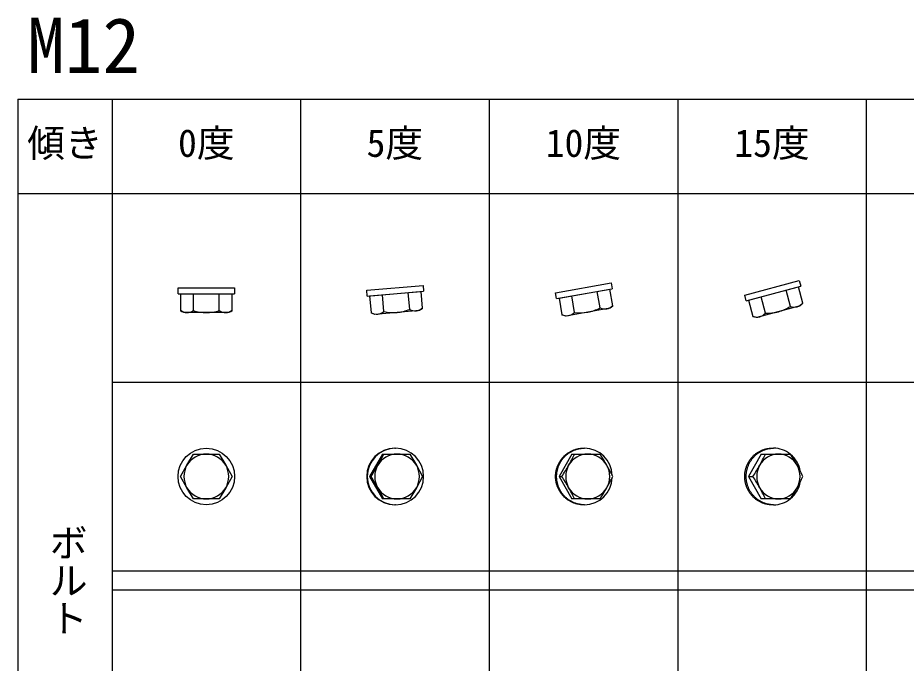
# Model space of a CAD drawing. Units: millimetres, scale not verified. Extents: x -780 to 780, y -520 to 556.
# Drawn here: x -780 to -403.1, y 280.8 to 554.5 of the extents above; entities that cross this region are included whole.
import ezdxf
from ezdxf.enums import TextEntityAlignment as Align

# ---------------------------------------------------------------- set-up
doc = ezdxf.new("R2010")
doc.units = ezdxf.units.MM
doc.header["$LTSCALE"] = 4
doc.layers.add('0-0', color=3, linetype='Continuous')
doc.layers.add('F-0', color=4, linetype='Continuous')
doc.styles.add('@ＭＳ ゴシック', font='')
doc.styles.add('ＭＳ ゴシック', font='')
doc.styles.get('@ＭＳ ゴシック').set_extended_font_data('@MS Gothic')
doc.styles.get('ＭＳ ゴシック').set_extended_font_data('MS Gothic')

msp = doc.modelspace()

# ---------------------------------------------------------------- linework, layer by layer
at = {"layer": '0-0'}
for p, q in [((-608.046, 441.046), (-607.828, 438.555)), ((-528.182, 442.084), (-527.748, 439.622)), ((-448.409, 443.106), (-447.762, 440.691)), ((-712, 437.5), (-688, 437.5)), ((-710.97, 437.5), (-710.97, 430.349)), ((-710.97, 437.5), (-689.03, 437.5)), ((-705.485, 430.349), (-705.485, 437.5)), ((-694.515, 430.349), (-694.515, 437.5)), ((-689.03, 430.349), (-689.03, 437.5)), ((-688, 440), (-688, 437.5)), ((-631.736, 436.464), (-607.828, 438.555)), ((-630.71, 436.553), (-608.854, 438.466)), ((-613.695, 430.864), (-614.318, 437.988)), ((-608.231, 431.342), (-608.854, 438.466)), ((-551.384, 435.454), (-527.748, 439.622)), ((-550.369, 435.633), (-528.763, 439.443)), ((-532.923, 431.448), (-534.164, 438.49)), ((-527.521, 432.4), (-528.763, 439.443)), ((-470.944, 434.479), (-447.762, 440.691)), ((-469.949, 434.746), (-448.757, 440.424)), ((-452.204, 432.097), (-454.055, 439.005)), ((-446.906, 433.517), (-448.757, 440.424)), ((-630.71, 436.553), (-630.087, 429.429)), ((-624.623, 429.907), (-625.246, 437.031)), ((-550.369, 435.633), (-549.127, 428.591)), ((-543.726, 429.543), (-544.967, 436.586)), ((-469.949, 434.746), (-468.098, 427.839)), ((-462.8, 429.258), (-464.651, 436.166)), ((-446.906, 433.517), (-448.106, 432.317)), ((-689.03, 430.349), (-690.5, 429.5)), ((-608.231, 431.342), (-609.621, 430.368)), ((-527.521, 432.4), (-528.821, 431.309)), ((-705.485, 369.5), (-694.515, 369.5)), ((-694.515, 369.5), (-691.773, 364.75)), ((-625.246, 369.5), (-630.71, 360)), ((-627.281, 364.75), (-624.623, 369.5)), ((-625.246, 369.5), (-613.695, 369.5)), ((-620, 372), (-619.782, 372)), ((-613.695, 369.5), (-610.89, 364.75)), ((-544.967, 369.5), (-550.369, 360)), ((-544.967, 369.5), (-532.922, 369.5)), ((-540, 372), (-539.782, 371.998)), ((-464.651, 369.5), (-469.949, 360)), ((-464.651, 369.5), (-452.204, 369.5)), ((-460, 372), (-459.676, 371.995)), ((-691.773, 364.75), (-689.03, 360)), ((-630.087, 360), (-627.281, 364.75)), ((-610.89, 364.75), (-608.231, 360)), ((-708.227, 355.249), (-710.97, 360)), ((-630.71, 360), (-625.246, 350.5)), ((-630.71, 360), (-630.087, 360)), ((-627.281, 355.249), (-630.087, 360)), ((-550.369, 360), (-544.967, 350.5)), ((-550.369, 360), (-549.127, 360)), ((-469.949, 360), (-464.651, 350.5)), ((-469.949, 360), (-468.098, 360)), ((-705.485, 350.5), (-708.227, 355.249)), ((-624.623, 350.5), (-627.281, 355.249)), ((-694.515, 350.5), (-705.485, 350.5)), ((-613.695, 350.5), (-625.246, 350.5)), ((-619.782, 348), (-620, 348)), ((-532.922, 350.5), (-544.967, 350.5)), ((-539.566, 348), (-540, 348)), ((-452.204, 350.5), (-464.651, 350.5)), ((-459.354, 348), (-460, 348))]:
    msp.add_line(p, q, dxfattribs=at)
for points in [[(-631.736, 436.464), (-631.954, 438.954), (-608.046, 441.046)], [(-551.384, 435.454), (-551.818, 437.916), (-528.182, 442.084)], [(-470.944, 434.479), (-471.591, 436.894), (-448.409, 443.106)], [(-712, 437.5), (-712, 440), (-688, 440)], [(-690.5, 429.5), (-709.5, 429.5), (-710.97, 430.349)], [(-609.621, 430.368), (-628.549, 428.712), (-630.087, 429.429)], [(-528.821, 431.309), (-547.532, 428.01), (-549.127, 428.591)], [(-448.106, 432.317), (-466.459, 427.399), (-468.098, 427.839)], [(-710.97, 360), (-708.227, 364.75), (-705.485, 369.5)], [(-551.279, 363.582), (-551.189, 363.861), (-551.092, 364.139), (-550.988, 364.417), (-550.876, 364.693), (-550.757, 364.968), (-550.631, 365.241), (-550.498, 365.511), (-550.357, 365.779), (-550.209, 366.045), (-550.054, 366.307), (-549.891, 366.566), (-549.722, 366.822), (-549.546, 367.073), (-549.364, 367.321), (-549.174, 367.563), (-548.979, 367.802), (-548.778, 368.034), (-548.57, 368.262), (-548.356, 368.485), (-548.137, 368.702), (-547.913, 368.913), (-547.683, 369.118), (-547.449, 369.316), (-547.21, 369.508), (-546.966, 369.694), (-546.718, 369.872), (-546.466, 370.044), (-546.211, 370.208), (-545.953, 370.366), (-545.692, 370.516), (-545.428, 370.659), (-545.161, 370.794), (-544.893, 370.923), (-544.622, 371.044), (-544.35, 371.157), (-544.077, 371.263), (-543.802, 371.362), (-543.527, 371.453), (-543.251, 371.537)], [(-550.755, 363.861), (-550.658, 364.139), (-550.554, 364.417), (-550.442, 364.693), (-550.323, 364.968), (-550.197, 365.241), (-550.063, 365.511), (-549.922, 365.779), (-549.774, 366.045), (-549.619, 366.307), (-549.457, 366.566), (-549.288, 366.822), (-549.112, 367.073), (-548.93, 367.321), (-548.741, 367.563), (-548.545, 367.802), (-548.343, 368.034), (-548.135, 368.262), (-547.922, 368.485), (-547.703, 368.702), (-547.478, 368.913), (-547.249, 369.118), (-547.014, 369.316), (-546.775, 369.508), (-546.532, 369.694), (-546.284, 369.872), (-546.033, 370.044), (-545.778, 370.208), (-545.519, 370.366), (-545.258, 370.516), (-544.994, 370.659), (-544.727, 370.794), (-544.458, 370.923), (-544.188, 371.044), (-543.916, 371.157), (-543.642, 371.263), (-543.368, 371.362), (-543.093, 371.453), (-542.818, 371.537), (-542.542, 371.613)], [(-543.251, 371.537), (-542.976, 371.613), (-542.7, 371.682), (-542.425, 371.744), (-542.15, 371.799), (-541.876, 371.847), (-541.603, 371.889), (-541.332, 371.923), (-541.062, 371.951), (-540.794, 371.973), (-540.526, 371.988), (-540.262, 371.997), (-540, 372), (-539.566, 372)], [(-542.542, 371.613), (-542.266, 371.682), (-541.991, 371.744), (-541.716, 371.799), (-541.442, 371.847), (-541.17, 371.889), (-540.898, 371.923), (-540.627, 371.951), (-540.359, 371.973), (-540.093, 371.988), (-539.828, 371.997), (-539.566, 372)], [(-471.063, 363.582), (-470.975, 363.861), (-470.88, 364.139), (-470.778, 364.417), (-470.668, 364.693), (-470.551, 364.968), (-470.427, 365.241), (-470.297, 365.511), (-470.158, 365.779), (-470.013, 366.045), (-469.861, 366.307), (-469.702, 366.566), (-469.536, 366.822), (-469.364, 367.073), (-469.185, 367.321), (-468.999, 367.563), (-468.807, 367.802), (-468.61, 368.034), (-468.406, 368.262), (-468.197, 368.485), (-467.982, 368.702), (-467.762, 368.913), (-467.536, 369.118), (-467.306, 369.316), (-467.071, 369.508), (-466.833, 369.694), (-466.59, 369.872), (-466.343, 370.044), (-466.093, 370.208), (-465.839, 370.366), (-465.583, 370.516), (-465.324, 370.659), (-465.062, 370.794), (-464.799, 370.923), (-464.534, 371.044), (-464.267, 371.157), (-463.998, 371.263), (-463.73, 371.362), (-463.46, 371.453), (-463.19, 371.537)], [(-470.328, 363.861), (-470.233, 364.139), (-470.13, 364.417), (-470.021, 364.693), (-469.904, 364.968), (-469.781, 365.241), (-469.65, 365.511), (-469.511, 365.779), (-469.366, 366.045), (-469.214, 366.307), (-469.055, 366.566), (-468.889, 366.822), (-468.717, 367.073), (-468.538, 367.321), (-468.352, 367.563), (-468.16, 367.802), (-467.962, 368.034), (-467.758, 368.262), (-467.55, 368.485), (-467.334, 368.702), (-467.114, 368.913), (-466.889, 369.118), (-466.659, 369.316), (-466.425, 369.508), (-466.186, 369.694), (-465.942, 369.872), (-465.696, 370.044), (-465.446, 370.208), (-465.192, 370.366), (-464.936, 370.516), (-464.677, 370.659), (-464.415, 370.794), (-464.152, 370.923), (-463.886, 371.044), (-463.62, 371.157), (-463.352, 371.263), (-463.082, 371.362), (-462.813, 371.453), (-462.542, 371.537), (-462.272, 371.613)], [(-463.19, 371.537), (-462.919, 371.613), (-462.649, 371.682), (-462.379, 371.744), (-462.11, 371.799), (-461.841, 371.847), (-461.573, 371.889), (-461.306, 371.923), (-461.042, 371.951), (-460.778, 371.973), (-460.517, 371.988), (-460.258, 371.997), (-460, 372), (-459.354, 372)], [(-462.272, 371.613), (-462.002, 371.682), (-461.732, 371.744), (-461.462, 371.799), (-461.194, 371.847), (-460.926, 371.889), (-460.66, 371.923), (-460.394, 371.951), (-460.131, 371.973), (-459.87, 371.988), (-459.61, 371.997), (-459.354, 372)], [(-549.546, 352.926), (-549.722, 353.178), (-549.891, 353.433), (-550.054, 353.692), (-550.209, 353.954), (-550.357, 354.22), (-550.498, 354.488), (-550.631, 354.758), (-550.757, 355.031), (-550.876, 355.306), (-550.988, 355.582), (-551.092, 355.86), (-551.189, 356.138), (-551.279, 356.418), (-551.362, 356.698), (-551.437, 356.978), (-551.505, 357.258), (-551.566, 357.537), (-551.62, 357.816), (-551.667, 358.094), (-551.708, 358.371), (-551.742, 358.647), (-551.77, 358.922), (-551.791, 359.194), (-551.806, 359.465), (-551.814, 359.734), (-551.818, 360), (-551.814, 360.266), (-551.806, 360.534), (-551.791, 360.806), (-551.77, 361.078), (-551.742, 361.352), (-551.708, 361.628), (-551.667, 361.905), (-551.62, 362.183), (-551.566, 362.462), (-551.505, 362.742), (-551.437, 363.022), (-551.362, 363.302), (-551.279, 363.582)], [(-549.288, 353.178), (-549.457, 353.433), (-549.619, 353.692), (-549.774, 353.954), (-549.922, 354.22), (-550.063, 354.488), (-550.197, 354.758), (-550.323, 355.031), (-550.442, 355.306), (-550.554, 355.582), (-550.658, 355.86), (-550.755, 356.138), (-550.845, 356.418), (-550.927, 356.698), (-551.002, 356.978), (-551.07, 357.258), (-551.132, 357.537), (-551.186, 357.816), (-551.234, 358.094), (-551.274, 358.371), (-551.308, 358.647), (-551.336, 358.922), (-551.357, 359.194), (-551.372, 359.465), (-551.381, 359.734), (-551.383, 360), (-551.381, 360.266), (-551.372, 360.534), (-551.357, 360.806), (-551.336, 361.078), (-551.308, 361.352), (-551.274, 361.628), (-551.234, 361.905), (-551.186, 362.183), (-551.132, 362.462), (-551.07, 362.742), (-551.002, 363.022), (-550.927, 363.302), (-550.845, 363.582), (-550.755, 363.861)], [(-469.364, 352.926), (-469.536, 353.178), (-469.702, 353.433), (-469.861, 353.692), (-470.013, 353.954), (-470.158, 354.22), (-470.297, 354.488), (-470.427, 354.758), (-470.551, 355.031), (-470.668, 355.306), (-470.778, 355.582), (-470.88, 355.86), (-470.975, 356.138), (-471.063, 356.418), (-471.144, 356.698), (-471.218, 356.978), (-471.285, 357.258), (-471.345, 357.537), (-471.398, 357.816), (-471.444, 358.094), (-471.484, 358.371), (-471.518, 358.647), (-471.545, 358.922), (-471.566, 359.194), (-471.58, 359.465), (-471.589, 359.734), (-471.591, 360), (-471.589, 360.266), (-471.58, 360.534), (-471.566, 360.806), (-471.545, 361.078), (-471.518, 361.352), (-471.484, 361.628), (-471.444, 361.905), (-471.398, 362.183), (-471.345, 362.462), (-471.285, 362.742), (-471.218, 363.022), (-471.144, 363.302), (-471.063, 363.582)], [(-468.889, 353.178), (-469.055, 353.433), (-469.214, 353.692), (-469.366, 353.954), (-469.511, 354.22), (-469.65, 354.488), (-469.781, 354.758), (-469.904, 355.031), (-470.021, 355.306), (-470.13, 355.582), (-470.233, 355.86), (-470.328, 356.138), (-470.416, 356.418), (-470.497, 356.698), (-470.57, 356.978), (-470.638, 357.258), (-470.698, 357.537), (-470.751, 357.816), (-470.798, 358.094), (-470.837, 358.371), (-470.87, 358.647), (-470.898, 358.922), (-470.918, 359.194), (-470.933, 359.465), (-470.942, 359.734), (-470.944, 360), (-470.942, 360.266), (-470.933, 360.534), (-470.918, 360.806), (-470.898, 361.078), (-470.87, 361.352), (-470.837, 361.628), (-470.798, 361.905), (-470.751, 362.183), (-470.698, 362.462), (-470.638, 362.742), (-470.57, 363.022), (-470.497, 363.302), (-470.416, 363.582), (-470.328, 363.861)], [(-689.03, 360), (-691.773, 355.249), (-694.515, 350.5)], [(-608.231, 360), (-610.89, 355.249), (-613.695, 350.5)], [(-539.782, 348.002), (-540, 348), (-540.262, 348.002), (-540.526, 348.012), (-540.794, 348.026), (-541.062, 348.048), (-541.332, 348.076), (-541.603, 348.11), (-541.876, 348.152), (-542.15, 348.2), (-542.425, 348.255), (-542.7, 348.317), (-542.976, 348.386), (-543.251, 348.463), (-543.527, 348.546), (-543.802, 348.638), (-544.077, 348.736), (-544.35, 348.842), (-544.622, 348.955), (-544.893, 349.076), (-545.161, 349.205), (-545.428, 349.34), (-545.692, 349.483), (-545.953, 349.634), (-546.211, 349.791), (-546.466, 349.956), (-546.718, 350.127), (-546.966, 350.306), (-547.21, 350.491), (-547.449, 350.683), (-547.683, 350.882), (-547.913, 351.086), (-548.137, 351.298), (-548.356, 351.514), (-548.57, 351.737), (-548.778, 351.965), (-548.979, 352.198), (-549.174, 352.436), (-549.364, 352.679), (-549.546, 352.926)], [(-539.566, 348), (-539.828, 348.002), (-540.093, 348.012), (-540.359, 348.026), (-540.627, 348.048), (-540.898, 348.076), (-541.17, 348.11), (-541.442, 348.152), (-541.716, 348.2), (-541.991, 348.255), (-542.266, 348.317), (-542.542, 348.386), (-542.818, 348.463), (-543.093, 348.546), (-543.368, 348.638), (-543.642, 348.736), (-543.916, 348.842), (-544.188, 348.955), (-544.458, 349.076), (-544.727, 349.205), (-544.994, 349.34), (-545.258, 349.483), (-545.519, 349.634), (-545.778, 349.791), (-546.033, 349.956), (-546.284, 350.127), (-546.532, 350.306), (-546.775, 350.491), (-547.014, 350.683), (-547.249, 350.882), (-547.478, 351.086), (-547.703, 351.298), (-547.922, 351.514), (-548.135, 351.737), (-548.343, 351.965), (-548.545, 352.198), (-548.741, 352.436), (-548.93, 352.679), (-549.112, 352.926), (-549.288, 353.178)], [(-459.677, 348.004), (-460, 348), (-460.258, 348.002), (-460.517, 348.012), (-460.778, 348.026), (-461.042, 348.048), (-461.306, 348.076), (-461.573, 348.11), (-461.841, 348.152), (-462.11, 348.2), (-462.379, 348.255), (-462.649, 348.317), (-462.919, 348.386), (-463.19, 348.463), (-463.46, 348.546), (-463.73, 348.638), (-463.998, 348.736), (-464.267, 348.842), (-464.534, 348.955), (-464.799, 349.076), (-465.062, 349.205), (-465.324, 349.34), (-465.583, 349.483), (-465.839, 349.634), (-466.093, 349.791), (-466.343, 349.956), (-466.59, 350.127), (-466.833, 350.306), (-467.071, 350.491), (-467.306, 350.683), (-467.536, 350.882), (-467.762, 351.086), (-467.982, 351.298), (-468.197, 351.514), (-468.406, 351.737), (-468.61, 351.965), (-468.807, 352.198), (-468.999, 352.436), (-469.185, 352.679), (-469.364, 352.926)], [(-459.354, 348), (-459.61, 348.002), (-459.87, 348.012), (-460.131, 348.026), (-460.394, 348.048), (-460.66, 348.076), (-460.926, 348.11), (-461.194, 348.152), (-461.462, 348.2), (-461.732, 348.255), (-462.002, 348.317), (-462.272, 348.386), (-462.542, 348.463), (-462.813, 348.546), (-463.082, 348.638), (-463.352, 348.736), (-463.62, 348.842), (-463.886, 348.955), (-464.152, 349.076), (-464.415, 349.205), (-464.677, 349.34), (-464.936, 349.483), (-465.192, 349.634), (-465.446, 349.791), (-465.696, 349.956), (-465.942, 350.127), (-466.186, 350.306), (-466.425, 350.491), (-466.659, 350.683), (-466.889, 350.882), (-467.114, 351.086), (-467.334, 351.298), (-467.55, 351.514), (-467.758, 351.737), (-467.962, 351.965), (-468.16, 352.198), (-468.352, 352.436), (-468.538, 352.679), (-468.717, 352.926), (-468.889, 353.178)]]:
    msp.add_lwpolyline(points, dxfattribs=at)
msp.add_circle((-700, 360), 12, dxfattribs=at)
for centre, radius, start, end in [((-450.938, 437.228), 5.48, 287.005, 317.375), ((-708.035, 434.977), 5.48, 237.625, 267.995), ((-708.418, 434.975), 5.478, 272.006, 302.382), ((-699.781, 449.069), 19.57, 253.054, 269.358), ((-700.219, 449.07), 19.57, 270.642, 286.946), ((-691.582, 434.975), 5.478, 237.618, 267.994), ((-691.965, 434.977), 5.48, 272.005, 302.375), ((-627.948, 434.261), 5.478, 277.006, 307.382), ((-620.572, 449.053), 19.57, 258.054, 274.358), ((-621.009, 449.016), 19.57, 275.642, 291.946), ((-611.176, 435.728), 5.478, 242.618, 272.994), ((-611.558, 435.696), 5.48, 277.005, 307.375), ((-541.791, 448.894), 19.57, 280.642, 296.946), ((-530.837, 436.513), 5.478, 247.618, 277.994), ((-531.215, 436.448), 5.48, 282.005, 312.375), ((-462.135, 448.817), 19.57, 268.054, 284.358), ((-462.559, 448.704), 19.57, 285.642, 301.946), ((-450.568, 437.325), 5.478, 252.618, 282.994), ((-627.567, 434.296), 5.48, 242.625, 272.995), ((-547.041, 433.658), 5.48, 247.625, 277.995), ((-547.418, 433.59), 5.478, 282.006, 312.382), ((-541.359, 448.969), 19.57, 263.054, 279.358), ((-466.461, 433.068), 5.48, 252.625, 282.995), ((-466.831, 432.968), 5.478, 287.006, 317.382), ((-700, 359.999), 9.5, 90, 149.996), ((-700, 360), 9.5, 30.004, 90), ((-619.954, 360), 12, 90.218, 269.782), ((-619.737, 360), 12, 90.218, 269.782), ((-619.078, 360.042), 9.458, 90.041, 150.145), ((-619.806, 360.022), 11.978, 359.891, 89.891), ((-619.092, 360.042), 9.458, 29.855, 89.96), ((-649.562, 423.332), 118.741, 330.439, 333.041), ((-538.15, 360.169), 9.33, 90.164, 150.595), ((-539.652, 360.099), 11.901, 1.736, 89.583), ((-538.203, 360.169), 9.33, 29.405, 89.836), ((-641.811, 300.982), 128.653, 29.714, 32.18), ((-457.222, 360.376), 9.124, 90.379, 151.353), ((-532.658, 402.231), 77.146, 330.932, 334.895), ((-459.373, 360.664), 11.336, 51.211, 89.9), ((-457.343, 360.376), 9.124, 28.648, 89.621), ((-525.054, 322.263), 86.824, 29.297, 32.959), ((-459.859, 360.094), 12.086, 9.718, 50.248), ((-700, 360), 9.5, 149.996, 210.004), ((-700, 360), 9.5, 329.996, 30.004), ((-619.018, 360), 9.531, 150.105, 209.895), ((-619.153, 360), 9.531, 330.105, 29.895), ((-658.046, 428.536), 128.688, 327.82, 330.286), ((-537.906, 360), 9.627, 150.432, 209.569), ((-538.448, 360), 9.627, 330.432, 29.569), ((-633.382, 306.154), 118.769, 26.96, 29.562), ((-540.97, 407.249), 86.849, 327.041, 330.703), ((-456.668, 360), 9.791, 150.975, 209.026), ((-457.897, 360), 9.791, 330.975, 29.026), ((-516.779, 327.259), 77.163, 25.106, 29.069), ((-619.806, 359.977), 11.978, 270.109, 0.109), ((-658.044, 291.464), 128.686, 29.714, 32.18), ((-539.652, 359.9), 11.901, 270.417, 358.266), ((-633.384, 413.846), 118.77, 330.438, 333.04), ((-540.969, 312.751), 86.848, 29.297, 32.959), ((-516.78, 392.74), 77.164, 330.931, 334.894), ((-700, 360), 9.5, 210.004, 270), ((-700, 360), 9.5, 270, 329.996), ((-619.078, 359.957), 9.458, 209.855, 269.96), ((-619.092, 359.957), 9.458, 270.041, 330.145), ((-538.15, 359.83), 9.33, 209.405, 269.836), ((-649.564, 296.666), 118.742, 26.959, 29.561), ((-538.203, 359.83), 9.33, 270.164, 330.595), ((-641.81, 419.018), 128.652, 327.82, 330.286), ((-457.222, 359.623), 9.124, 208.648, 269.621), ((-532.659, 317.767), 77.147, 25.105, 29.068), ((-457.343, 359.623), 9.124, 270.379, 331.353), ((-525.054, 397.736), 86.824, 327.041, 330.703), ((-459.859, 359.906), 12.086, 309.754, 350.282), ((-459.373, 359.335), 11.336, 270.1, 308.789)]:
    msp.add_arc(centre, radius, start, end, dxfattribs=at)
at = {"layer": 'F-0', "color": 6}
for p, q in [((-780, 520), (780, 520)), ((-740, 520), (-740, -520)), ((-780, 480), (780, 480))]:
    msp.add_line(p, q, dxfattribs=at)
at = {"layer": 'F-0'}
for p, q in [((-660, 520), (-660, -520)), ((-580, 520), (-580, -520)), ((-500, 520), (-500, -520)), ((-420, 520), (-420, -520)), ((-740, 400), (780, 400)), ((-740, 320), (780, 320)), ((-740, 312), (780, 312))]:
    msp.add_line(p, q, dxfattribs=at)
at = {"layer": 'F-0', "color": 6}
msp.add_lwpolyline([(-780, 520), (-780, -520), (780, -520)], dxfattribs=at)

# ---------------------------------------------------------------- texts
at = {"layer": 'F-0', "color": 7, "style": 'ＭＳ ゴシック'}
for s, height, p in [('M12', 23.46, (-776, 524)), ('0度', 11.73, (-712, 492)), ('5度', 11.73, (-632, 492)), ('10度', 11.73, (-556, 492)), ('15度', 11.73, (-476, 492)), ('傾き', 11.73, (-776, 492))]:
    msp.add_text(s, height=height, dxfattribs=at).set_placement(p, align=Align.BOTTOM_LEFT)
at = {"layer": 'F-0', "color": 7, "style": '@ＭＳ ゴシック'}
msp.add_text('ボルト', height=11.73, rotation=270, dxfattribs=at).set_placement((-768, 340), align=Align.BOTTOM_LEFT)

doc.saveas('drawing.dxf')
